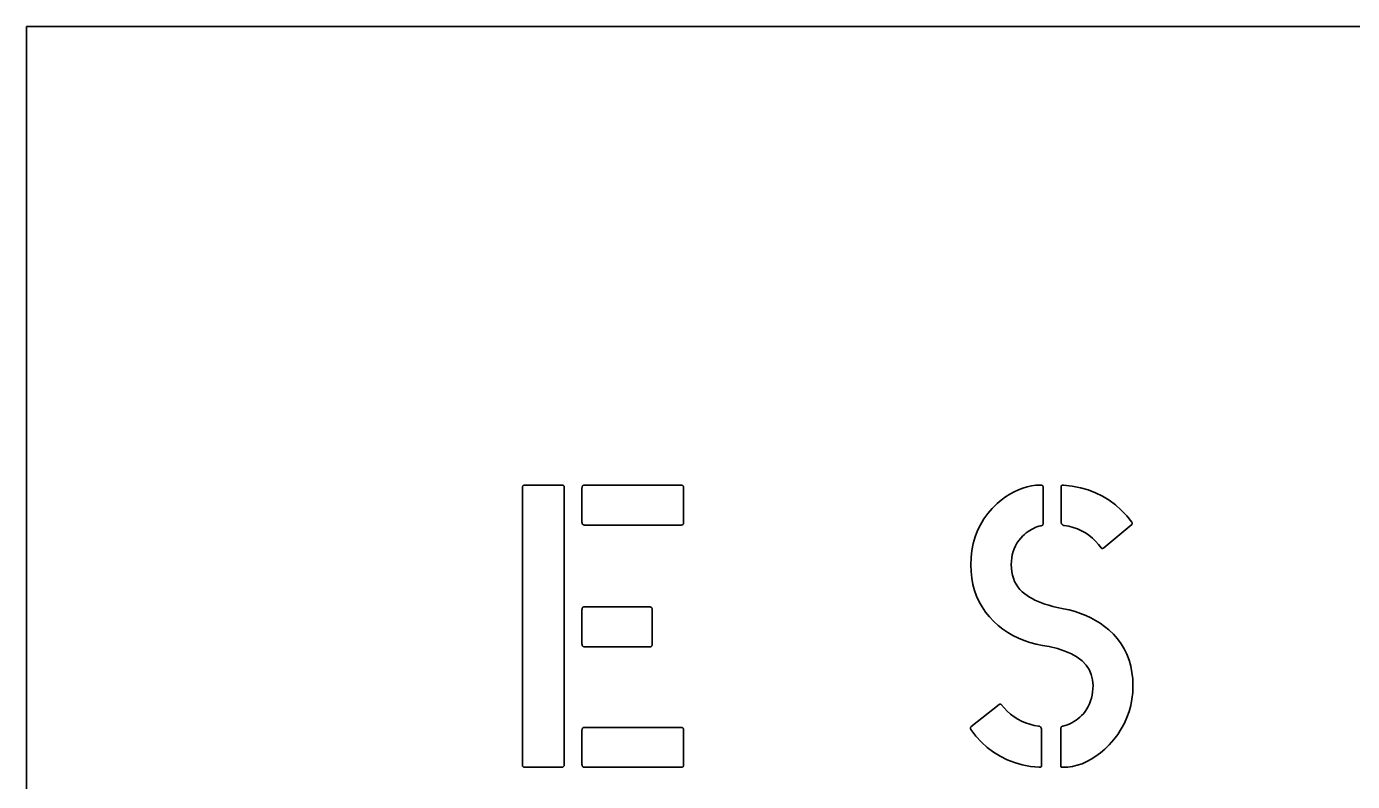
# Model space of a CAD drawing. Extents: x 10 to 410, y -69 to 348.
# Drawn here: x 10 to 104, y 295 to 348.5 of the extents above; entities that cross this region are included whole.
import ezdxf

# ---------------------------------------------------------------- set-up
doc = ezdxf.new("R2010")
doc.units = 0

msp = doc.modelspace()

# ---------------------------------------------------------------- linework, layer by layer
at = {"color": 7, "lineweight": 35}
for p, q in [((10, 348.5), (10, -51.5)), ((410, 348.5), (10, 348.5))]:
    msp.add_line(p, q, dxfattribs=at)
at = {"color": 7, "lineweight": 35, "ltscale": 0.00086}
for p, q in [((45.151718, 315.838013), (45.15686, 315.872009)), ((49.38028, 315.838013), (49.385422, 315.872009)), ((56.41658, 315.998291), (56.450577, 315.993164)), ((49.385422, 313.299438), (49.38028, 313.333435)), ((49.38028, 307.209412), (49.385422, 307.243408)), ((54.188004, 307.36972), (54.222, 307.364563)), ((49.385422, 304.670837), (49.38028, 304.704865)), ((49.38028, 298.666565), (49.385422, 298.700562)), ((56.41658, 298.826843), (56.450577, 298.821716)), ((49.385422, 296.127991), (49.38028, 296.161987)), ((45.311996, 296.001709), (45.278, 296.006836))]:
    msp.add_line(p, q, dxfattribs=at)
at = {"color": 7, "lineweight": 35, "ltscale": 0.000779}
for p, q in [((45.15686, 315.872009), (45.165436, 315.901978)), ((49.385422, 315.872009), (49.393997, 315.901978)), ((49.393997, 304.640869), (49.385422, 304.670837))]:
    msp.add_line(p, q, dxfattribs=at)
at = {"color": 7, "lineweight": 35, "ltscale": 0.000716}
for p, q in [((45.165436, 315.901978), (45.177429, 315.927979)), ((49.393997, 315.901978), (49.406006, 315.927979)), ((56.480576, 315.984558), (56.506577, 315.972565)), ((49.406006, 313.243408), (49.393997, 313.269409)), ((49.393997, 307.273438), (49.406006, 307.299438)), ((54.251999, 307.356018), (54.278, 307.343994)), ((49.406006, 304.614868), (49.393997, 304.640869)), ((49.393997, 298.730591), (49.406006, 298.756592)), ((56.480576, 298.813141), (56.506577, 298.801147)), ((45.248001, 296.015442), (45.222, 296.027435))]:
    msp.add_line(p, q, dxfattribs=at)
at = {"color": 7, "lineweight": 35, "ltscale": 0.000672}
for p, q in [((45.177429, 315.927979), (45.192856, 315.950012)), ((49.406006, 315.927979), (49.421432, 315.950012)), ((56.506577, 315.972565), (56.52858, 315.957153)), ((54.278, 307.343994), (54.300003, 307.328552)), ((49.421432, 304.592834), (49.406006, 304.614868)), ((56.506577, 298.801147), (56.52858, 298.785706)), ((45.222, 296.027435), (45.199997, 296.042847)), ((49.421432, 296.049988), (49.406006, 296.072021))]:
    msp.add_line(p, q, dxfattribs=at)
at = {"color": 7, "lineweight": 35, "ltscale": 0.000652}
for p, q in [((45.192856, 315.950012), (45.211716, 315.968018)), ((49.421432, 315.950012), (49.440292, 315.968018)), ((56.52858, 315.957153), (56.54657, 315.938293)), ((83.433998, 315.992279), (83.459709, 315.996582)), ((49.440292, 313.20343), (49.421432, 313.221436)), ((49.421432, 307.321411), (49.440292, 307.339417)), ((54.300003, 307.328552), (54.318008, 307.309692)), ((49.421432, 298.778564), (49.440292, 298.79657)), ((56.52858, 298.785706), (56.54657, 298.766846)), ((45.199997, 296.042847), (45.182007, 296.061707)), ((49.440292, 296.031982), (49.421432, 296.049988)), ((81.865997, 296.007721), (81.840286, 296.003418))]:
    msp.add_line(p, q, dxfattribs=at)
at = {"color": 7, "lineweight": 35, "ltscale": 0.000657}
for p, q in [((45.211716, 315.968018), (45.233994, 315.981995)), ((49.440292, 315.968018), (49.46257, 315.981995)), ((49.46257, 296.018005), (49.440292, 296.031982))]:
    msp.add_line(p, q, dxfattribs=at)
at = {"color": 7, "lineweight": 35, "ltscale": 0.00069}
for p, q in [((45.233994, 315.981995), (45.25972, 315.992004)), ((49.46257, 315.981995), (49.488281, 315.992004)), ((56.560577, 315.916016), (56.570572, 315.890289)), ((49.46257, 307.353424), (49.488281, 307.363434)), ((49.488281, 304.550842), (49.46257, 304.560852)), ((45.167999, 296.083984), (45.158005, 296.109711)), ((49.488281, 296.007996), (49.46257, 296.018005))]:
    msp.add_line(p, q, dxfattribs=at)
at = {"color": 7, "lineweight": 35, "ltscale": 0.000744}
for p, q in [((45.25972, 315.992004), (45.288864, 315.997986)), ((49.488281, 315.992004), (49.517426, 315.997986)), ((56.570572, 315.890289), (56.576569, 315.861145)), ((49.517426, 313.173431), (49.488281, 313.179443)), ((49.488281, 307.363434), (49.517426, 307.369446)), ((54.341995, 307.261719), (54.348007, 307.232574)), ((49.517426, 304.544861), (49.488281, 304.550842)), ((49.488281, 298.820557), (49.517426, 298.826569)), ((45.158005, 296.109711), (45.151993, 296.138855)), ((49.517426, 296.002014), (49.488281, 296.007996))]:
    msp.add_line(p, q, dxfattribs=at)
at = {"color": 7, "lineweight": 35, "ltscale": 0.000816}
for p, q in [((45.288864, 315.997986), (45.321426, 316)), ((49.517426, 315.997986), (49.550003, 316)), ((56.576569, 315.861145), (56.578568, 315.828552)), ((49.550003, 313.171448), (49.517426, 313.173431)), ((49.517426, 307.369446), (49.550003, 307.371429)), ((54.348007, 307.232574), (54.350006, 307.200012)), ((54.350006, 304.714294), (54.348572, 304.681702)), ((49.550003, 304.542847), (49.517426, 304.544861)), ((49.517426, 298.826569), (49.550003, 298.828552)), ((45.151993, 296.138855), (45.149994, 296.171448)), ((56.578568, 296.171448), (56.577148, 296.138855)), ((49.550003, 296), (49.517426, 296.002014))]:
    msp.add_line(p, q, dxfattribs=at)
at = {"color": 7, "lineweight": 35, "ltscale": 0.065714}
for p, q in [((45.321426, 316), (47.949997, 316)), ((82.064285, 315.885712), (82.064285, 313.257141))]:
    msp.add_line(p, q, dxfattribs=at)
at = {"color": 7, "lineweight": 35, "ltscale": 0.000815}
for p, q in [((47.949997, 316), (47.982574, 315.998566)), ((83.488853, 315.999146), (83.521423, 316)), ((81.92543, 313.115723), (81.892853, 313.114288)), ((56.576569, 298.689697), (56.578568, 298.657166)), ((81.811142, 296.000854), (81.778564, 296))]:
    msp.add_line(p, q, dxfattribs=at)
at = {"color": 7, "lineweight": 35, "ltscale": 0.000737}
for p, q in [((47.982574, 315.998566), (48.011719, 315.994263)), ((56.577148, 313.310303), (56.572861, 313.281128)), ((48.103424, 296.097992), (48.089432, 296.072021))]:
    msp.add_line(p, q, dxfattribs=at)
at = {"color": 7, "lineweight": 35, "ltscale": 0.000667}
for p, q in [((48.011719, 315.994263), (48.03743, 315.987122)), ((56.572861, 313.281128), (56.56572, 313.255432)), ((81.980286, 313.127136), (81.954575, 313.119995)), ((54.344284, 304.652588), (54.337143, 304.626862)), ((56.572861, 296.109711), (56.56572, 296.083984))]:
    msp.add_line(p, q, dxfattribs=at)
at = {"color": 7, "lineweight": 35, "ltscale": 0.00061}
msp.add_line((48.03743, 315.987122), (48.059708, 315.977142), dxfattribs=at)
at = {"color": 7, "lineweight": 35, "ltscale": 0.000571}
for p, q in [((48.059708, 315.977142), (48.078568, 315.964294)), ((56.55571, 313.233154), (56.542862, 313.214294)), ((86.300568, 311.51886), (86.277992, 311.515442)), ((54.327148, 304.604553), (54.314285, 304.585693)), ((56.55571, 296.061707), (56.542862, 296.042847))]:
    msp.add_line(p, q, dxfattribs=at)
at = {"color": 7, "lineweight": 35, "ltscale": 0.000551}
for p, q in [((48.078568, 315.964294), (48.093994, 315.948578)), ((56.542862, 313.214294), (56.527145, 313.198853)), ((82.036858, 313.16571), (82.021423, 313.149994))]:
    msp.add_line(p, q, dxfattribs=at)
at = {"color": 7, "lineweight": 35, "ltscale": 0.000553}
for p, q in [((48.093994, 315.948578), (48.106003, 315.929993)), ((56.527145, 313.198853), (56.508575, 313.186859)), ((54.298569, 304.570282), (54.279999, 304.558289)), ((56.527145, 296.027435), (56.508575, 296.015442))]:
    msp.add_line(p, q, dxfattribs=at)
at = {"color": 7, "lineweight": 35, "ltscale": 0.000577}
for p, q in [((48.106003, 315.929993), (48.114578, 315.908569)), ((83.411713, 315.986267), (83.433998, 315.992279)), ((56.508575, 313.186859), (56.487137, 313.178284)), ((88.349998, 313.371429), (88.365425, 313.354279)), ((88.365425, 313.217163), (88.349998, 313.200012)), ((54.279999, 304.558289), (54.258575, 304.549713)), ((81.88829, 296.013733), (81.865997, 296.007721))]:
    msp.add_line(p, q, dxfattribs=at)
at = {"color": 7, "lineweight": 35, "ltscale": 0.000621}
for p, q in [((48.114578, 315.908569), (48.11972, 315.884277)), ((54.258575, 304.549713), (54.234283, 304.544556))]:
    msp.add_line(p, q, dxfattribs=at)
at = {"color": 7, "lineweight": 35, "ltscale": 0.00068}
for p, q in [((48.11972, 315.884277), (48.121429, 315.857147)), ((81.966278, 315.989716), (81.992279, 315.98172)), ((56.46286, 313.173157), (56.435715, 313.171448)), ((82.064285, 313.257141), (82.062569, 313.22998)), ((86.350853, 311.532593), (86.324852, 311.524567)), ((54.234283, 304.544556), (54.207138, 304.542847)), ((56.46286, 296.001709), (56.435715, 296))]:
    msp.add_line(p, q, dxfattribs=at)
at = {"color": 7, "lineweight": 35, "ltscale": 0.491428}
msp.add_line((48.121429, 315.857147), (48.121429, 296.200012), dxfattribs=at)
at = {"color": 7, "lineweight": 35, "ltscale": 0.170714}
for p, q in [((49.550003, 316), (56.378571, 316)), ((49.550003, 298.828552), (56.378571, 298.828552))]:
    msp.add_line(p, q, dxfattribs=at)
at = {"color": 7, "lineweight": 35, "ltscale": 0.000951}
for p, q in [((56.378571, 316), (56.41658, 315.998291)), ((49.38028, 313.333435), (49.378571, 313.371429)), ((54.149994, 307.371429), (54.188004, 307.36972)), ((49.38028, 304.704865), (49.378571, 304.742859)), ((49.378571, 298.628571), (49.38028, 298.666565)), ((56.378571, 298.828552), (56.41658, 298.826843)), ((45.350006, 296), (45.311996, 296.001709)), ((47.959427, 296.002014), (47.921432, 296))]:
    msp.add_line(p, q, dxfattribs=at)
at = {"color": 7, "lineweight": 35, "ltscale": 0.00078}
for p, q in [((56.450577, 315.993164), (56.480576, 315.984558)), ((54.222, 307.364563), (54.251999, 307.356018)), ((56.450577, 298.821716), (56.480576, 298.813141)), ((49.393997, 296.097992), (49.385422, 296.127991)), ((45.278, 296.006836), (45.248001, 296.015442))]:
    msp.add_line(p, q, dxfattribs=at)
at = {"color": 7, "lineweight": 35, "ltscale": 0.000658}
for p, q in [((56.54657, 315.938293), (56.560577, 315.916016)), ((49.46257, 313.189423), (49.440292, 313.20343)), ((49.440292, 307.339417), (49.46257, 307.353424)), ((54.318008, 307.309692), (54.332001, 307.287415)), ((49.46257, 304.560852), (49.440292, 304.57486)), ((49.440292, 298.79657), (49.46257, 298.810577)), ((56.54657, 298.766846), (56.560577, 298.744568)), ((45.182007, 296.061707), (45.167999, 296.083984))]:
    msp.add_line(p, q, dxfattribs=at)
at = {"color": 7, "lineweight": 35, "ltscale": 0.008043}
msp.add_line((80.62085, 315.789734), (80.929138, 315.881714), dxfattribs=at)
at = {"color": 7, "lineweight": 35, "ltscale": 0.007922}
msp.add_line((80.929138, 315.881714), (81.239136, 315.947449), dxfattribs=at)
at = {"color": 7, "lineweight": 35, "ltscale": 0.007855}
msp.add_line((81.239136, 315.947449), (81.550858, 315.986877), dxfattribs=at)
at = {"color": 7, "lineweight": 35, "ltscale": 0.007843}
msp.add_line((81.550858, 315.986877), (81.864288, 316), dxfattribs=at)
at = {"color": 7, "lineweight": 35, "ltscale": 0.00095}
for p, q in [((81.864288, 316), (81.902283, 315.99884)), ((49.378571, 307.171448), (49.38028, 307.209412))]:
    msp.add_line(p, q, dxfattribs=at)
at = {"color": 7, "lineweight": 35, "ltscale": 0.000854}
msp.add_line((81.902283, 315.99884), (81.936279, 315.995422), dxfattribs=at)
at = {"color": 7, "lineweight": 35, "ltscale": 0.000763}
msp.add_line((81.936279, 315.995422), (81.966278, 315.989716), dxfattribs=at)
at = {"color": 7, "lineweight": 35, "ltscale": 0.000607}
for p, q in [((81.992279, 315.98172), (82.014282, 315.971436)), ((83.391426, 298.893738), (83.412857, 298.905151))]:
    msp.add_line(p, q, dxfattribs=at)
at = {"color": 7, "lineweight": 35, "ltscale": 0.000549}
msp.add_line((82.014282, 315.971436), (82.03228, 315.958862), dxfattribs=at)
at = {"color": 7, "lineweight": 35, "ltscale": 0.00051}
msp.add_line((82.03228, 315.958862), (82.04628, 315.944), dxfattribs=at)
at = {"color": 7, "lineweight": 35, "ltscale": 0.000496}
msp.add_line((82.04628, 315.944), (82.056282, 315.92688), dxfattribs=at)
at = {"color": 7, "lineweight": 35, "ltscale": 0.000509}
for p, q in [((82.056282, 315.92688), (82.062286, 315.90741)), ((83.392853, 315.978577), (83.411713, 315.986267)), ((81.907135, 296.021423), (81.88829, 296.013733))]:
    msp.add_line(p, q, dxfattribs=at)
at = {"color": 7, "lineweight": 35, "ltscale": 0.000545}
msp.add_line((82.062286, 315.90741), (82.064285, 315.885712), dxfattribs=at)
at = {"color": 7, "lineweight": 35, "ltscale": 0.000409}
for p, q in [((83.349998, 315.914307), (83.351715, 315.930573)), ((83.365425, 315.958008), (83.377426, 315.969147)), ((81.93457, 296.041992), (81.922577, 296.030853)), ((81.949997, 296.085693), (81.948288, 296.069427))]:
    msp.add_line(p, q, dxfattribs=at)
at = {"color": 7, "lineweight": 35, "ltscale": 0.063572}
msp.add_line((83.349998, 313.371429), (83.349998, 315.914307), dxfattribs=at)
at = {"color": 7, "lineweight": 35, "ltscale": 0.000386}
for p, q in [((83.351715, 315.930573), (83.356857, 315.945129)), ((81.948288, 296.069427), (81.943146, 296.054871))]:
    msp.add_line(p, q, dxfattribs=at)
at = {"color": 7, "lineweight": 35, "ltscale": 0.000387}
for p, q in [((83.356857, 315.945129), (83.365425, 315.958008)), ((81.943146, 296.054871), (81.93457, 296.041992))]:
    msp.add_line(p, q, dxfattribs=at)
at = {"color": 7, "lineweight": 35, "ltscale": 0.000452}
for p, q in [((83.377426, 315.969147), (83.392853, 315.978577)), ((81.922577, 296.030853), (81.907135, 296.021423))]:
    msp.add_line(p, q, dxfattribs=at)
at = {"color": 7, "lineweight": 35, "ltscale": 0.000731}
for p, q in [((83.459709, 315.996582), (83.488853, 315.999146)), ((81.840286, 296.003418), (81.811142, 296.000854))]:
    msp.add_line(p, q, dxfattribs=at)
at = {"color": 7, "lineweight": 35, "ltscale": 0.015329}
msp.add_line((83.521423, 316), (84.13028, 315.927429), dxfattribs=at)
at = {"color": 7, "lineweight": 35, "ltscale": 0.014803}
msp.add_line((84.13028, 315.927429), (84.711143, 315.812561), dxfattribs=at)
at = {"color": 7, "lineweight": 35, "ltscale": 0.000952}
for p, q in [((45.149994, 315.799988), (45.151718, 315.838013)), ((49.378571, 315.799988), (49.38028, 315.838013)), ((48.121429, 296.200012), (48.119431, 296.161987)), ((49.38028, 296.161987), (49.378571, 296.200012))]:
    msp.add_line(p, q, dxfattribs=at)
at = {"color": 7, "lineweight": 35, "ltscale": 0.490714}
msp.add_line((45.149994, 296.171448), (45.149994, 315.799988), dxfattribs=at)
at = {"color": 7, "lineweight": 35, "ltscale": 0.060714}
for p, q in [((49.378571, 313.371429), (49.378571, 315.799988)), ((49.378571, 296.200012), (49.378571, 298.628571))]:
    msp.add_line(p, q, dxfattribs=at)
at = {"color": 7, "lineweight": 35, "ltscale": 0.062143}
for p, q in [((56.578568, 315.828552), (56.578568, 313.342834)), ((54.350006, 307.200012), (54.350006, 304.714294)), ((56.578568, 298.657166), (56.578568, 296.171448))]:
    msp.add_line(p, q, dxfattribs=at)
at = {"color": 7, "lineweight": 35, "ltscale": 0.00972}
for p, q in [((78.807144, 314.68573), (79.105148, 314.935425)), ((85.450569, 306.597717), (85.792282, 306.412292))]:
    msp.add_line(p, q, dxfattribs=at)
at = {"color": 7, "lineweight": 35, "ltscale": 0.009346}
msp.add_line((79.105148, 314.935425), (79.404861, 315.158875), dxfattribs=at)
at = {"color": 7, "lineweight": 35, "ltscale": 0.009004}
msp.add_line((79.404861, 315.158875), (79.706284, 315.356018), dxfattribs=at)
at = {"color": 7, "lineweight": 35, "ltscale": 0.008699}
msp.add_line((79.706284, 315.356018), (80.00943, 315.526855), dxfattribs=at)
at = {"color": 7, "lineweight": 35, "ltscale": 0.008435}
msp.add_line((80.00943, 315.526855), (80.314285, 315.671448), dxfattribs=at)
at = {"color": 7, "lineweight": 35, "ltscale": 0.008215}
msp.add_line((80.314285, 315.671448), (80.62085, 315.789734), dxfattribs=at)
at = {"color": 7, "lineweight": 35, "ltscale": 0.014369}
for p, q in [((84.711143, 315.812561), (85.264, 315.655426)), ((80.588852, 296.180573), (80.035995, 296.337708))]:
    msp.add_line(p, q, dxfattribs=at)
at = {"color": 7, "lineweight": 35, "ltscale": 0.014037}
msp.add_line((85.264, 315.655426), (85.788857, 315.455994), dxfattribs=at)
at = {"color": 7, "lineweight": 35, "ltscale": 0.013813}
msp.add_line((85.788857, 315.455994), (86.285713, 315.214294), dxfattribs=at)
at = {"color": 7, "lineweight": 35, "ltscale": 0.013704}
msp.add_line((86.285713, 315.214294), (86.75457, 314.930298), dxfattribs=at)
at = {"color": 7, "lineweight": 35, "ltscale": 0.013712}
msp.add_line((86.75457, 314.930298), (87.195427, 314.604004), dxfattribs=at)
at = {"color": 7, "lineweight": 35, "ltscale": 0.011837}
msp.add_line((77.860001, 313.598877), (78.138565, 313.98172), dxfattribs=at)
at = {"color": 7, "lineweight": 35, "ltscale": 0.012014}
msp.add_line((78.138565, 313.98172), (78.454285, 314.343994), dxfattribs=at)
at = {"color": 7, "lineweight": 35, "ltscale": 0.01228}
msp.add_line((78.454285, 314.343994), (78.807144, 314.68573), dxfattribs=at)
at = {"color": 7, "lineweight": 35, "ltscale": 0.013836}
msp.add_line((87.195427, 314.604004), (87.608284, 314.235413), dxfattribs=at)
at = {"color": 7, "lineweight": 35, "ltscale": 0.014073}
msp.add_line((87.608284, 314.235413), (87.993141, 313.824585), dxfattribs=at)
at = {"color": 7, "lineweight": 35, "ltscale": 0.000781}
for p, q in [((49.393997, 313.269409), (49.385422, 313.299438)), ((49.385422, 307.243408), (49.393997, 307.273438)), ((49.385422, 298.700562), (49.393997, 298.730591))]:
    msp.add_line(p, q, dxfattribs=at)
at = {"color": 7, "lineweight": 35, "ltscale": 0.000671}
for p, q in [((49.421432, 313.221436), (49.406006, 313.243408)), ((49.406006, 307.299438), (49.421432, 307.321411)), ((49.406006, 298.756592), (49.421432, 298.778564))]:
    msp.add_line(p, q, dxfattribs=at)
at = {"color": 7, "lineweight": 35, "ltscale": 0.000689}
for p, q in [((49.488281, 313.179443), (49.46257, 313.189423)), ((54.332001, 307.287415), (54.341995, 307.261719)), ((49.46257, 298.810577), (49.488281, 298.820557)), ((56.560577, 298.744568), (56.570572, 298.718872))]:
    msp.add_line(p, q, dxfattribs=at)
at = {"color": 7, "lineweight": 35, "ltscale": 0.172143}
for p, q in [((56.435715, 313.171448), (49.550003, 313.171448)), ((56.435715, 296), (49.550003, 296))]:
    msp.add_line(p, q, dxfattribs=at)
at = {"color": 7, "lineweight": 35, "ltscale": 0.00062}
for p, q in [((56.487137, 313.178284), (56.46286, 313.173157)), ((82.062569, 313.22998), (82.057426, 313.205719)), ((56.487137, 296.006836), (56.46286, 296.001709))]:
    msp.add_line(p, q, dxfattribs=at)
at = {"color": 7, "lineweight": 35, "ltscale": 0.000611}
for p, q in [((56.56572, 313.255432), (56.55571, 313.233154)), ((82.002571, 313.137146), (81.980286, 313.127136)), ((54.337143, 304.626862), (54.327148, 304.604553)), ((56.56572, 296.083984), (56.55571, 296.061707)), ((83.437141, 296.000854), (83.412849, 296.003418))]:
    msp.add_line(p, q, dxfattribs=at)
at = {"color": 7, "lineweight": 35, "ltscale": 0.000814}
msp.add_line((56.578568, 313.342834), (56.577148, 313.310303), dxfattribs=at)
at = {"color": 7, "lineweight": 35, "ltscale": 0.011766}
msp.add_line((77.414291, 312.771423), (77.618576, 313.195435), dxfattribs=at)
at = {"color": 7, "lineweight": 35, "ltscale": 0.011754}
msp.add_line((77.618576, 313.195435), (77.860001, 313.598877), dxfattribs=at)
at = {"color": 7, "lineweight": 35, "ltscale": 0.003449}
msp.add_line((81.632278, 313.039978), (81.503708, 312.98999), dxfattribs=at)
at = {"color": 7, "lineweight": 35, "ltscale": 0.003404}
msp.add_line((81.761993, 313.081421), (81.632278, 313.039978), dxfattribs=at)
at = {"color": 7, "lineweight": 35, "ltscale": 0.003373}
msp.add_line((81.892853, 313.114288), (81.761993, 313.081421), dxfattribs=at)
at = {"color": 7, "lineweight": 35, "ltscale": 0.000736}
for p, q in [((81.954575, 313.119995), (81.92543, 313.115723)), ((83.487137, 313.151978), (83.459999, 313.163422)), ((54.348572, 304.681702), (54.344284, 304.652588)), ((81.812851, 298.905151), (81.839996, 298.893738)), ((56.577148, 296.138855), (56.572861, 296.109711))]:
    msp.add_line(p, q, dxfattribs=at)
at = {"color": 7, "lineweight": 35, "ltscale": 0.00057}
msp.add_line((82.021423, 313.149994), (82.002571, 313.137146), dxfattribs=at)
at = {"color": 7, "lineweight": 35, "ltscale": 0.000552}
msp.add_line((82.048859, 313.184265), (82.036858, 313.16571), dxfattribs=at)
at = {"color": 7, "lineweight": 35, "ltscale": 0.000578}
for p, q in [((82.057426, 313.205719), (82.048859, 313.184265)), ((56.508575, 296.015442), (56.487137, 296.006836))]:
    msp.add_line(p, q, dxfattribs=at)
at = {"color": 7, "lineweight": 35, "ltscale": 0.0011}
msp.add_line((83.35714, 313.328003), (83.349998, 313.371429), dxfattribs=at)
at = {"color": 7, "lineweight": 35, "ltscale": 0.001004}
for p, q in [((83.367142, 313.289124), (83.35714, 313.328003)), ((81.932861, 298.768005), (81.942856, 298.729126))]:
    msp.add_line(p, q, dxfattribs=at)
at = {"color": 7, "lineweight": 35, "ltscale": 0.000915}
msp.add_line((83.379997, 313.254852), (83.367142, 313.289124), dxfattribs=at)
at = {"color": 7, "lineweight": 35, "ltscale": 0.00084}
for p, q in [((83.395714, 313.225159), (83.379997, 313.254852)), ((81.904282, 298.832001), (81.919998, 298.802307))]:
    msp.add_line(p, q, dxfattribs=at)
at = {"color": 7, "lineweight": 35, "ltscale": 0.000782}
for p, q in [((83.414284, 313.200012), (83.395714, 313.225159)), ((81.885712, 298.857147), (81.904282, 298.832001))]:
    msp.add_line(p, q, dxfattribs=at)
at = {"color": 7, "lineweight": 35, "ltscale": 0.000743}
msp.add_line((83.435715, 313.179443), (83.414284, 313.200012), dxfattribs=at)
at = {"color": 7, "lineweight": 35, "ltscale": 0.000727}
for p, q in [((83.459999, 313.163422), (83.435715, 313.179443)), ((81.839996, 298.893738), (81.864288, 298.877716))]:
    msp.add_line(p, q, dxfattribs=at)
at = {"color": 7, "lineweight": 35, "ltscale": 0.000769}
for p, q in [((83.517143, 313.145142), (83.487137, 313.151978)), ((81.782852, 298.911987), (81.812851, 298.905151))]:
    msp.add_line(p, q, dxfattribs=at)
at = {"color": 7, "lineweight": 35, "ltscale": 0.000823}
for p, q in [((83.549995, 313.142853), (83.517143, 313.145142)), ((81.75, 298.914307), (81.782852, 298.911987))]:
    msp.add_line(p, q, dxfattribs=at)
at = {"color": 7, "lineweight": 35, "ltscale": 0.008515}
msp.add_line((83.884857, 313.080566), (83.549995, 313.142853), dxfattribs=at)
at = {"color": 7, "lineweight": 35, "ltscale": 0.008243}
msp.add_line((84.203712, 312.996582), (83.884857, 313.080566), dxfattribs=at)
at = {"color": 7, "lineweight": 35, "ltscale": 0.064385}
msp.add_line((88.349998, 313.200012), (86.378571, 311.542847), dxfattribs=at)
at = {"color": 7, "lineweight": 35, "ltscale": 0.01442}
msp.add_line((87.993141, 313.824585), (88.349998, 313.371429), dxfattribs=at)
at = {"color": 7, "lineweight": 35, "ltscale": 0.000523}
for p, q in [((88.365425, 313.354279), (88.377426, 313.337158)), ((88.377426, 313.234283), (88.365425, 313.217163))]:
    msp.add_line(p, q, dxfattribs=at)
at = {"color": 7, "lineweight": 35, "ltscale": 0.000479}
for p, q in [((88.377426, 313.337158), (88.385994, 313.320007)), ((88.385994, 313.251434), (88.377426, 313.234283)), ((86.257141, 311.514282), (86.237999, 311.515442))]:
    msp.add_line(p, q, dxfattribs=at)
at = {"color": 7, "lineweight": 35, "ltscale": 0.000448}
msp.add_line((88.385994, 313.320007), (88.391144, 313.302856), dxfattribs=at)
at = {"color": 7, "lineweight": 35, "ltscale": 0.000447}
msp.add_line((88.391136, 313.268555), (88.385994, 313.251434), dxfattribs=at)
at = {"color": 7, "lineweight": 35, "ltscale": 0.000431}
for p, q in [((88.392853, 313.285706), (88.391136, 313.268555)), ((88.391144, 313.302856), (88.392853, 313.285706))]:
    msp.add_line(p, q, dxfattribs=at)
at = {"color": 7, "lineweight": 35, "ltscale": 0.012074}
msp.add_line((77.117142, 311.861694), (77.247147, 312.326843), dxfattribs=at)
at = {"color": 7, "lineweight": 35, "ltscale": 0.011874}
msp.add_line((77.247147, 312.326843), (77.414291, 312.771423), dxfattribs=at)
at = {"color": 7, "lineweight": 35, "ltscale": 0.005574}
msp.add_line((80.478287, 312.235718), (80.337433, 312.062866), dxfattribs=at)
at = {"color": 7, "lineweight": 35, "ltscale": 0.005688}
msp.add_line((80.635712, 312.399994), (80.478287, 312.235718), dxfattribs=at)
at = {"color": 7, "lineweight": 35, "ltscale": 0.004081}
msp.add_line((80.756287, 312.51001), (80.635712, 312.399994), dxfattribs=at)
at = {"color": 7, "lineweight": 35, "ltscale": 0.003961}
msp.add_line((80.878006, 312.61145), (80.756287, 312.51001), dxfattribs=at)
at = {"color": 7, "lineweight": 35, "ltscale": 0.00385}
msp.add_line((81.000854, 312.704285), (80.878006, 312.61145), dxfattribs=at)
at = {"color": 7, "lineweight": 35, "ltscale": 0.003749}
msp.add_line((81.124863, 312.788574), (81.000854, 312.704285), dxfattribs=at)
at = {"color": 7, "lineweight": 35, "ltscale": 0.003656}
msp.add_line((81.25, 312.864288), (81.124863, 312.788574), dxfattribs=at)
at = {"color": 7, "lineweight": 35, "ltscale": 0.003575}
msp.add_line((81.376282, 312.931427), (81.25, 312.864288), dxfattribs=at)
at = {"color": 7, "lineweight": 35, "ltscale": 0.003506}
msp.add_line((81.503708, 312.98999), (81.376282, 312.931427), dxfattribs=at)
at = {"color": 7, "lineweight": 35, "ltscale": 0.008019}
msp.add_line((84.506569, 312.890869), (84.203712, 312.996582), dxfattribs=at)
at = {"color": 7, "lineweight": 35, "ltscale": 0.007847}
msp.add_line((84.793427, 312.763428), (84.506569, 312.890869), dxfattribs=at)
at = {"color": 7, "lineweight": 35, "ltscale": 0.00773}
msp.add_line((85.064278, 312.614288), (84.793427, 312.763428), dxfattribs=at)
at = {"color": 7, "lineweight": 35, "ltscale": 0.007671}
msp.add_line((85.319145, 312.44342), (85.064278, 312.614288), dxfattribs=at)
at = {"color": 7, "lineweight": 35, "ltscale": 0.00767}
msp.add_line((85.557999, 312.250854), (85.319145, 312.44342), dxfattribs=at)
at = {"color": 7, "lineweight": 35, "ltscale": 0.007729}
msp.add_line((85.780853, 312.03656), (85.557999, 312.250854), dxfattribs=at)
at = {"color": 7, "lineweight": 35, "ltscale": 0.012733}
msp.add_line((76.968567, 310.86972), (77.024277, 311.375977), dxfattribs=at)
at = {"color": 7, "lineweight": 35, "ltscale": 0.012363}
msp.add_line((77.024277, 311.375977), (77.117142, 311.861694), dxfattribs=at)
at = {"color": 7, "lineweight": 35, "ltscale": 0.005584}
msp.add_line((79.939713, 311.285706), (79.881714, 311.070007), dxfattribs=at)
at = {"color": 7, "lineweight": 35, "ltscale": 0.005504}
msp.add_line((80.014282, 311.492859), (79.939713, 311.285706), dxfattribs=at)
at = {"color": 7, "lineweight": 35, "ltscale": 0.005462}
msp.add_line((80.105423, 311.691406), (80.014282, 311.492859), dxfattribs=at)
at = {"color": 7, "lineweight": 35, "ltscale": 0.00546}
msp.add_line((80.21315, 311.881409), (80.105423, 311.691406), dxfattribs=at)
at = {"color": 7, "lineweight": 35, "ltscale": 0.005498}
msp.add_line((80.337433, 312.062866), (80.21315, 311.881409), dxfattribs=at)
at = {"color": 7, "lineweight": 35, "ltscale": 0.007845}
msp.add_line((85.987709, 311.800568), (85.780853, 312.03656), dxfattribs=at)
at = {"color": 7, "lineweight": 35, "ltscale": 0.008017}
msp.add_line((86.178566, 311.542847), (85.987709, 311.800568), dxfattribs=at)
at = {"color": 7, "lineweight": 35, "ltscale": 0.0004}
msp.add_line((86.190849, 311.532593), (86.178566, 311.542847), dxfattribs=at)
at = {"color": 7, "lineweight": 35, "ltscale": 0.000404}
msp.add_line((86.204857, 311.524567), (86.190849, 311.532593), dxfattribs=at)
at = {"color": 7, "lineweight": 35, "ltscale": 0.000418}
for p, q in [((86.220566, 311.51886), (86.204857, 311.524567)), ((78.983139, 300.475433), (78.998856, 300.48114))]:
    msp.add_line(p, q, dxfattribs=at)
at = {"color": 7, "lineweight": 35, "ltscale": 0.000444}
msp.add_line((86.237999, 311.515442), (86.220566, 311.51886), dxfattribs=at)
at = {"color": 7, "lineweight": 35, "ltscale": 0.000522}
msp.add_line((86.277992, 311.515442), (86.257141, 311.514282), dxfattribs=at)
at = {"color": 7, "lineweight": 35, "ltscale": 0.000624}
msp.add_line((86.324852, 311.524567), (86.300568, 311.51886), dxfattribs=at)
at = {"color": 7, "lineweight": 35, "ltscale": 0.000739}
msp.add_line((86.378571, 311.542847), (86.350853, 311.532593), dxfattribs=at)
at = {"color": 7, "lineweight": 35, "ltscale": 0.01318}
msp.add_line((76.949997, 310.342834), (76.968567, 310.86972), dxfattribs=at)
at = {"color": 7, "lineweight": 35, "ltscale": 0.011935}
msp.add_line((76.966278, 309.865723), (76.949997, 310.342834), dxfattribs=at)
at = {"color": 7, "lineweight": 35, "ltscale": 0.006039}
msp.add_line((79.81543, 310.612854), (79.807144, 310.371429), dxfattribs=at)
at = {"color": 7, "lineweight": 35, "ltscale": 0.006569}
msp.add_line((79.807144, 310.371429), (79.816849, 310.108856), dxfattribs=at)
at = {"color": 7, "lineweight": 35, "ltscale": 0.005854}
msp.add_line((79.840286, 310.845703), (79.81543, 310.612854), dxfattribs=at)
at = {"color": 7, "lineweight": 35, "ltscale": 0.005702}
msp.add_line((79.881714, 311.070007), (79.840286, 310.845703), dxfattribs=at)
at = {"color": 7, "lineweight": 35, "ltscale": 0.011565}
msp.add_line((77.015137, 309.405701), (76.966278, 309.865723), dxfattribs=at)
at = {"color": 7, "lineweight": 35, "ltscale": 0.011257}
msp.add_line((77.096573, 308.96286), (77.015137, 309.405701), dxfattribs=at)
at = {"color": 7, "lineweight": 35, "ltscale": 0.006307}
msp.add_line((79.816849, 310.108856), (79.845993, 309.858276), dxfattribs=at)
at = {"color": 7, "lineweight": 35, "ltscale": 0.006086}
msp.add_line((79.845993, 309.858276), (79.894577, 309.61972), dxfattribs=at)
at = {"color": 7, "lineweight": 35, "ltscale": 0.005914}
msp.add_line((79.894577, 309.61972), (79.96257, 309.393127), dxfattribs=at)
at = {"color": 7, "lineweight": 35, "ltscale": 0.005792}
msp.add_line((79.96257, 309.393127), (80.050003, 309.178589), dxfattribs=at)
at = {"color": 7, "lineweight": 35, "ltscale": 0.011018}
msp.add_line((77.210571, 308.53714), (77.096573, 308.96286), dxfattribs=at)
at = {"color": 7, "lineweight": 35, "ltscale": 0.010852}
msp.add_line((77.357147, 308.128571), (77.210571, 308.53714), dxfattribs=at)
at = {"color": 7, "lineweight": 35, "ltscale": 0.005726}
msp.add_line((80.050003, 309.178589), (80.15686, 308.976013), dxfattribs=at)
at = {"color": 7, "lineweight": 35, "ltscale": 0.005716}
msp.add_line((80.15686, 308.976013), (80.283142, 308.785431), dxfattribs=at)
at = {"color": 7, "lineweight": 35, "ltscale": 0.005762}
msp.add_line((80.283142, 308.785431), (80.428864, 308.606873), dxfattribs=at)
at = {"color": 7, "lineweight": 35, "ltscale": 0.005864}
msp.add_line((80.428864, 308.606873), (80.593994, 308.440308), dxfattribs=at)
at = {"color": 7, "lineweight": 35, "ltscale": 0.006019}
msp.add_line((80.593994, 308.440308), (80.778564, 308.285706), dxfattribs=at)
at = {"color": 7, "lineweight": 35, "ltscale": 0.010762}
msp.add_line((77.536285, 307.737122), (77.357147, 308.128571), dxfattribs=at)
at = {"color": 7, "lineweight": 35, "ltscale": 0.01075}
msp.add_line((77.748001, 307.362854), (77.536285, 307.737122), dxfattribs=at)
at = {"color": 7, "lineweight": 35, "ltscale": 0.004717}
msp.add_line((80.778564, 308.285706), (80.929993, 308.173157), dxfattribs=at)
at = {"color": 7, "lineweight": 35, "ltscale": 0.005021}
msp.add_line((80.929993, 308.173157), (81.098572, 308.063995), dxfattribs=at)
at = {"color": 7, "lineweight": 35, "ltscale": 0.005342}
msp.add_line((81.098572, 308.063995), (81.284286, 307.958282), dxfattribs=at)
at = {"color": 7, "lineweight": 35, "ltscale": 0.005679}
msp.add_line((81.284286, 307.958282), (81.487137, 307.856018), dxfattribs=at)
at = {"color": 7, "lineweight": 35, "ltscale": 0.00603}
msp.add_line((81.487137, 307.856018), (81.707138, 307.757141), dxfattribs=at)
at = {"color": 7, "lineweight": 35, "ltscale": 0.006391}
msp.add_line((81.707138, 307.757141), (81.94429, 307.661713), dxfattribs=at)
at = {"color": 7, "lineweight": 35, "ltscale": 0.00676}
msp.add_line((81.94429, 307.661713), (82.19857, 307.569702), dxfattribs=at)
at = {"color": 7, "lineweight": 35, "ltscale": 0.007138}
msp.add_line((82.19857, 307.569702), (82.470001, 307.48114), dxfattribs=at)
at = {"color": 7, "lineweight": 35, "ltscale": 0.007522}
msp.add_line((82.470001, 307.48114), (82.758568, 307.395996), dxfattribs=at)
at = {"color": 7, "lineweight": 35, "ltscale": 0.007911}
msp.add_line((82.758568, 307.395996), (83.064285, 307.31427), dxfattribs=at)
at = {"color": 7, "lineweight": 35, "ltscale": 0.060715}
msp.add_line((49.378571, 304.742859), (49.378571, 307.171448), dxfattribs=at)
at = {"color": 7, "lineweight": 35, "ltscale": 0.115}
msp.add_line((49.550003, 307.371429), (54.149994, 307.371429), dxfattribs=at)
at = {"color": 7, "lineweight": 35, "ltscale": 0.010817}
msp.add_line((77.992279, 307.005707), (77.748001, 307.362854), dxfattribs=at)
at = {"color": 7, "lineweight": 35, "ltscale": 0.010961}
msp.add_line((78.269135, 306.66571), (77.992279, 307.005707), dxfattribs=at)
at = {"color": 7, "lineweight": 35, "ltscale": 0.01118}
msp.add_line((78.578568, 306.342834), (78.269135, 306.66571), dxfattribs=at)
at = {"color": 7, "lineweight": 35, "ltscale": 0.011091}
msp.add_line((83.064285, 307.31427), (83.501999, 307.242004), dxfattribs=at)
at = {"color": 7, "lineweight": 35, "ltscale": 0.010786}
msp.add_line((83.501999, 307.242004), (83.923714, 307.150879), dxfattribs=at)
at = {"color": 7, "lineweight": 35, "ltscale": 0.010509}
for p, q in [((83.923714, 307.150879), (84.32943, 307.040863)), ((79.219711, 305.79657), (78.890289, 306.057709))]:
    msp.add_line(p, q, dxfattribs=at)
at = {"color": 7, "lineweight": 35, "ltscale": 0.010262}
msp.add_line((84.32943, 307.040863), (84.719139, 306.911987), dxfattribs=at)
at = {"color": 7, "lineweight": 35, "ltscale": 0.010046}
msp.add_line((84.719139, 306.911987), (85.092857, 306.764282), dxfattribs=at)
at = {"color": 7, "lineweight": 35, "ltscale": 0.009865}
msp.add_line((85.092857, 306.764282), (85.450569, 306.597717), dxfattribs=at)
at = {"color": 7, "lineweight": 35, "ltscale": 0.010561}
msp.add_line((78.890289, 306.057709), (78.578568, 306.342834), dxfattribs=at)
at = {"color": 7, "lineweight": 35, "ltscale": 0.01051}
msp.add_line((79.566849, 305.559448), (79.219711, 305.79657), dxfattribs=at)
at = {"color": 7, "lineweight": 35, "ltscale": 0.010564}
msp.add_line((79.931717, 305.346283), (79.566849, 305.559448), dxfattribs=at)
at = {"color": 7, "lineweight": 35, "ltscale": 0.009612}
msp.add_line((85.792282, 306.412292), (86.117996, 306.208008), dxfattribs=at)
at = {"color": 7, "lineweight": 35, "ltscale": 0.009543}
msp.add_line((86.117996, 306.208008), (86.427711, 305.984863), dxfattribs=at)
at = {"color": 7, "lineweight": 35, "ltscale": 0.009514}
msp.add_line((86.427711, 305.984863), (86.721428, 305.742859), dxfattribs=at)
at = {"color": 7, "lineweight": 35, "ltscale": 0.011192}
msp.add_line((86.721428, 305.742859), (87.047142, 305.43573), dxfattribs=at)
at = {"color": 7, "lineweight": 35, "ltscale": 0.000651}
msp.add_line((49.440292, 304.57486), (49.421432, 304.592834), dxfattribs=at)
at = {"color": 7, "lineweight": 35, "ltscale": 0.00055}
for p, q in [((54.314285, 304.585693), (54.298569, 304.570282)), ((56.542862, 296.042847), (56.527145, 296.027435))]:
    msp.add_line(p, q, dxfattribs=at)
at = {"color": 7, "lineweight": 35, "ltscale": 0.010669}
msp.add_line((80.314285, 305.157166), (79.931717, 305.346283), dxfattribs=at)
at = {"color": 7, "lineweight": 35, "ltscale": 0.010825}
msp.add_line((80.714569, 304.992004), (80.314285, 305.157166), dxfattribs=at)
at = {"color": 7, "lineweight": 35, "ltscale": 0.01103}
msp.add_line((81.132568, 304.850861), (80.714569, 304.992004), dxfattribs=at)
at = {"color": 7, "lineweight": 35, "ltscale": 0.01128}
msp.add_line((81.568283, 304.733704), (81.132568, 304.850861), dxfattribs=at)
at = {"color": 7, "lineweight": 35, "ltscale": 0.011572}
msp.add_line((82.021713, 304.640564), (81.568283, 304.733704), dxfattribs=at)
at = {"color": 7, "lineweight": 35, "ltscale": 0.011905}
msp.add_line((82.492851, 304.571411), (82.021713, 304.640564), dxfattribs=at)
at = {"color": 7, "lineweight": 35, "ltscale": 0.015268}
msp.add_line((83.084564, 304.420288), (82.492851, 304.571411), dxfattribs=at)
at = {"color": 7, "lineweight": 35, "ltscale": 0.010953}
msp.add_line((87.047142, 305.43573), (87.33857, 305.108582), dxfattribs=at)
at = {"color": 7, "lineweight": 35, "ltscale": 0.010801}
msp.add_line((87.33857, 305.108582), (87.595711, 304.761414), dxfattribs=at)
at = {"color": 7, "lineweight": 35, "ltscale": 0.010737}
msp.add_line((87.595711, 304.761414), (87.818565, 304.394287), dxfattribs=at)
at = {"color": 7, "lineweight": 35, "ltscale": 0.116428}
msp.add_line((54.207138, 304.542847), (49.550003, 304.542847), dxfattribs=at)
at = {"color": 7, "lineweight": 35, "ltscale": 0.013973}
msp.add_line((83.613998, 304.24115), (83.084564, 304.420288), dxfattribs=at)
at = {"color": 7, "lineweight": 35, "ltscale": 0.012775}
msp.add_line((84.081139, 304.033997), (83.613998, 304.24115), dxfattribs=at)
at = {"color": 7, "lineweight": 35, "ltscale": 0.011705}
msp.add_line((84.486, 303.798859), (84.081139, 304.033997), dxfattribs=at)
at = {"color": 7, "lineweight": 35, "ltscale": 0.010799}
msp.add_line((84.828568, 303.535706), (84.486, 303.798859), dxfattribs=at)
at = {"color": 7, "lineweight": 35, "ltscale": 0.010766}
msp.add_line((87.818565, 304.394287), (88.007141, 304.007141), dxfattribs=at)
at = {"color": 7, "lineweight": 35, "ltscale": 0.010885}
msp.add_line((88.007141, 304.007141), (88.16143, 303.600006), dxfattribs=at)
at = {"color": 7, "lineweight": 35, "ltscale": 0.010103}
msp.add_line((85.108856, 303.244568), (84.828568, 303.535706), dxfattribs=at)
at = {"color": 7, "lineweight": 35, "ltscale": 0.009662}
msp.add_line((85.326851, 302.925415), (85.108856, 303.244568), dxfattribs=at)
at = {"color": 7, "lineweight": 35, "ltscale": 0.009512}
msp.add_line((85.482567, 302.578278), (85.326851, 302.925415), dxfattribs=at)
at = {"color": 7, "lineweight": 35, "ltscale": 0.011092}
msp.add_line((88.16143, 303.600006), (88.281425, 303.172852), dxfattribs=at)
at = {"color": 7, "lineweight": 35, "ltscale": 0.011382}
msp.add_line((88.281425, 303.172852), (88.367134, 302.725708), dxfattribs=at)
at = {"color": 7, "lineweight": 35, "ltscale": 0.011749}
msp.add_line((88.367134, 302.725708), (88.418571, 302.258575), dxfattribs=at)
at = {"color": 7, "lineweight": 35, "ltscale": 0.009665}
msp.add_line((85.575996, 302.203125), (85.482567, 302.578278), dxfattribs=at)
at = {"color": 7, "lineweight": 35, "ltscale": 0.010108}
msp.add_line((85.60714, 301.799988), (85.575996, 302.203125), dxfattribs=at)
at = {"color": 7, "lineweight": 35, "ltscale": 0.005902}
msp.add_line((85.600281, 301.563995), (85.60714, 301.799988), dxfattribs=at)
at = {"color": 7, "lineweight": 35, "ltscale": 0.012186}
msp.add_line((88.418571, 302.258575), (88.435707, 301.771423), dxfattribs=at)
at = {"color": 7, "lineweight": 35, "ltscale": 0.01185}
msp.add_line((88.435707, 301.771423), (88.418854, 301.297729), dxfattribs=at)
at = {"color": 7, "lineweight": 35, "ltscale": 0.005328}
msp.add_line((85.435707, 300.700012), (85.497429, 300.903992), dxfattribs=at)
at = {"color": 7, "lineweight": 35, "ltscale": 0.005434}
msp.add_line((85.497429, 300.903992), (85.545425, 301.115997), dxfattribs=at)
at = {"color": 7, "lineweight": 35, "ltscale": 0.005566}
msp.add_line((85.545425, 301.115997), (85.579712, 301.335999), dxfattribs=at)
at = {"color": 7, "lineweight": 35, "ltscale": 0.005723}
msp.add_line((85.579712, 301.335999), (85.600281, 301.563995), dxfattribs=at)
at = {"color": 7, "lineweight": 35, "ltscale": 0.011411}
msp.add_line((88.368279, 300.836578), (88.283997, 300.388), dxfattribs=at)
at = {"color": 7, "lineweight": 35, "ltscale": 0.011598}
msp.add_line((88.418854, 301.297729), (88.368279, 300.836578), dxfattribs=at)
at = {"color": 7, "lineweight": 35, "ltscale": 0.064031}
msp.add_line((76.949997, 298.857147), (78.949997, 300.457153), dxfattribs=at)
at = {"color": 7, "lineweight": 35, "ltscale": 0.000493}
msp.add_line((78.949997, 300.457153), (78.966858, 300.467407), dxfattribs=at)
at = {"color": 7, "lineweight": 35, "ltscale": 0.000454}
msp.add_line((78.966858, 300.467407), (78.983139, 300.475433), dxfattribs=at)
at = {"color": 7, "lineweight": 35, "ltscale": 0.000388}
msp.add_line((78.998856, 300.48114), (79.013992, 300.484558), dxfattribs=at)
at = {"color": 7, "lineweight": 35, "ltscale": 0.000365}
msp.add_line((79.013992, 300.484558), (79.028564, 300.485718), dxfattribs=at)
at = {"color": 7, "lineweight": 35, "ltscale": 0.000351}
msp.add_line((79.028564, 300.485718), (79.042572, 300.484558), dxfattribs=at)
at = {"color": 7, "lineweight": 35, "ltscale": 0.000346}
msp.add_line((79.042572, 300.484558), (79.056, 300.48114), dxfattribs=at)
at = {"color": 7, "lineweight": 35, "ltscale": 0.000352}
msp.add_line((79.056, 300.48114), (79.068863, 300.475433), dxfattribs=at)
at = {"color": 7, "lineweight": 35, "ltscale": 0.000367}
msp.add_line((79.068863, 300.475433), (79.081146, 300.467407), dxfattribs=at)
at = {"color": 7, "lineweight": 35, "ltscale": 0.000389}
msp.add_line((79.081146, 300.467407), (79.09285, 300.457153), dxfattribs=at)
at = {"color": 7, "lineweight": 35, "ltscale": 0.008229}
msp.add_line((79.09285, 300.457153), (79.304565, 300.205139), dxfattribs=at)
at = {"color": 7, "lineweight": 35, "ltscale": 0.008027}
msp.add_line((79.304565, 300.205139), (79.52829, 299.974854), dxfattribs=at)
at = {"color": 7, "lineweight": 35, "ltscale": 0.007868}
msp.add_line((79.52829, 299.974854), (79.763992, 299.766296), dxfattribs=at)
at = {"color": 7, "lineweight": 35, "ltscale": 0.005236}
msp.add_line((84.921425, 299.799988), (85.051712, 299.963989), dxfattribs=at)
at = {"color": 7, "lineweight": 35, "ltscale": 0.005194}
msp.add_line((85.051712, 299.963989), (85.168282, 300.135986), dxfattribs=at)
at = {"color": 7, "lineweight": 35, "ltscale": 0.005183}
msp.add_line((85.168282, 300.135986), (85.271141, 300.315979), dxfattribs=at)
at = {"color": 7, "lineweight": 35, "ltscale": 0.005202}
msp.add_line((85.271141, 300.315979), (85.360283, 300.503998), dxfattribs=at)
at = {"color": 7, "lineweight": 35, "ltscale": 0.005251}
msp.add_line((85.360283, 300.503998), (85.435707, 300.700012), dxfattribs=at)
at = {"color": 7, "lineweight": 35, "ltscale": 0.011245}
msp.add_line((88.166, 299.951996), (88.014282, 299.528564), dxfattribs=at)
at = {"color": 7, "lineweight": 35, "ltscale": 0.011292}
msp.add_line((88.283997, 300.388), (88.166, 299.951996), dxfattribs=at)
at = {"color": 7, "lineweight": 35, "ltscale": 0.007758}
msp.add_line((79.763992, 299.766296), (80.011719, 299.579407), dxfattribs=at)
at = {"color": 7, "lineweight": 35, "ltscale": 0.007694}
msp.add_line((80.011719, 299.579407), (80.271423, 299.414307), dxfattribs=at)
at = {"color": 7, "lineweight": 35, "ltscale": 0.007681}
msp.add_line((80.271423, 299.414307), (80.543137, 299.270874), dxfattribs=at)
at = {"color": 7, "lineweight": 35, "ltscale": 0.007718}
msp.add_line((80.543137, 299.270874), (80.826859, 299.149139), dxfattribs=at)
at = {"color": 7, "lineweight": 35, "ltscale": 0.007804}
msp.add_line((80.826859, 299.149139), (81.122574, 299.049133), dxfattribs=at)
at = {"color": 7, "lineweight": 35, "ltscale": 0.007938}
msp.add_line((81.122574, 299.049133), (81.430283, 298.970856), dxfattribs=at)
at = {"color": 7, "lineweight": 35, "ltscale": 0.008117}
msp.add_line((81.430283, 298.970856), (81.75, 298.914307), dxfattribs=at)
at = {"color": 7, "lineweight": 35, "ltscale": 0.004368}
msp.add_line((83.464287, 298.914307), (83.633141, 298.959137), dxfattribs=at)
at = {"color": 7, "lineweight": 35, "ltscale": 0.004314}
msp.add_line((83.633141, 298.959137), (83.796852, 299.013733), dxfattribs=at)
at = {"color": 7, "lineweight": 35, "ltscale": 0.004277}
msp.add_line((83.796852, 299.013733), (83.955421, 299.078003), dxfattribs=at)
at = {"color": 7, "lineweight": 35, "ltscale": 0.004258}
msp.add_line((83.955421, 299.078003), (84.108856, 299.151978), dxfattribs=at)
at = {"color": 7, "lineweight": 35, "ltscale": 0.004257}
msp.add_line((84.108856, 299.151978), (84.257141, 299.235718), dxfattribs=at)
at = {"color": 7, "lineweight": 35, "ltscale": 0.004274}
msp.add_line((84.257141, 299.235718), (84.400284, 299.329163), dxfattribs=at)
at = {"color": 7, "lineweight": 35, "ltscale": 0.004307}
msp.add_line((84.400284, 299.329163), (84.538277, 299.432281), dxfattribs=at)
at = {"color": 7, "lineweight": 35, "ltscale": 0.004358}
msp.add_line((84.538277, 299.432281), (84.671135, 299.545135), dxfattribs=at)
at = {"color": 7, "lineweight": 35, "ltscale": 0.004426}
msp.add_line((84.671135, 299.545135), (84.798851, 299.667725), dxfattribs=at)
at = {"color": 7, "lineweight": 35, "ltscale": 0.004508}
msp.add_line((84.798851, 299.667725), (84.921425, 299.799988), dxfattribs=at)
at = {"color": 7, "lineweight": 35, "ltscale": 0.011365}
msp.add_line((87.82885, 299.117737), (87.609711, 298.719421), dxfattribs=at)
at = {"color": 7, "lineweight": 35, "ltscale": 0.011268}
msp.add_line((88.014282, 299.528564), (87.82885, 299.117737), dxfattribs=at)
at = {"color": 7, "lineweight": 35, "ltscale": 0.000745}
msp.add_line((56.570572, 298.718872), (56.576569, 298.689697), dxfattribs=at)
at = {"color": 7, "lineweight": 35, "ltscale": 0.000279}
for p, q in [((76.921432, 298.771423), (76.921707, 298.782593)), ((76.921707, 298.760284), (76.921432, 298.771423))]:
    msp.add_line(p, q, dxfattribs=at)
at = {"color": 7, "lineweight": 35, "ltscale": 0.000265}
msp.add_line((76.921707, 298.782593), (76.922577, 298.793152), dxfattribs=at)
at = {"color": 7, "lineweight": 35, "ltscale": 0.000266}
msp.add_line((76.922577, 298.749695), (76.921707, 298.760284), dxfattribs=at)
at = {"color": 7, "lineweight": 35, "ltscale": 0.000253}
msp.add_line((76.922577, 298.793152), (76.923996, 298.803162), dxfattribs=at)
at = {"color": 7, "lineweight": 35, "ltscale": 0.000252}
msp.add_line((76.923996, 298.739716), (76.922577, 298.749695), dxfattribs=at)
at = {"color": 7, "lineweight": 35, "ltscale": 0.00024}
msp.add_line((76.923996, 298.803162), (76.925995, 298.812561), dxfattribs=at)
at = {"color": 7, "lineweight": 35, "ltscale": 0.000241}
msp.add_line((76.925995, 298.730286), (76.923996, 298.739716), dxfattribs=at)
at = {"color": 7, "lineweight": 35, "ltscale": 0.00023}
for p, q in [((76.925995, 298.812561), (76.928574, 298.821411)), ((76.928574, 298.721436), (76.925995, 298.730286))]:
    msp.add_line(p, q, dxfattribs=at)
at = {"color": 7, "lineweight": 35, "ltscale": 0.000222}
for p, q in [((76.928574, 298.821411), (76.931717, 298.829712)), ((76.931717, 298.713135), (76.928574, 298.721436))]:
    msp.add_line(p, q, dxfattribs=at)
at = {"color": 7, "lineweight": 35, "ltscale": 0.000214}
msp.add_line((76.931717, 298.829712), (76.935425, 298.837433), dxfattribs=at)
at = {"color": 7, "lineweight": 35, "ltscale": 0.000213}
msp.add_line((76.935425, 298.705444), (76.931717, 298.713135), dxfattribs=at)
at = {"color": 7, "lineweight": 35, "ltscale": 0.000208}
for p, q in [((76.935425, 298.837433), (76.939713, 298.844574)), ((76.939713, 298.698303), (76.935425, 298.705444))]:
    msp.add_line(p, q, dxfattribs=at)
at = {"color": 7, "lineweight": 35, "ltscale": 0.000204}
msp.add_line((76.939713, 298.844574), (76.944565, 298.851135), dxfattribs=at)
at = {"color": 7, "lineweight": 35, "ltscale": 0.000205}
msp.add_line((76.944565, 298.691711), (76.939713, 298.698303), dxfattribs=at)
at = {"color": 7, "lineweight": 35, "ltscale": 0.000203}
msp.add_line((76.944565, 298.851135), (76.949997, 298.857147), dxfattribs=at)
at = {"color": 7, "lineweight": 35, "ltscale": 0.000202}
msp.add_line((76.949997, 298.68573), (76.944565, 298.691711), dxfattribs=at)
at = {"color": 7, "lineweight": 35, "ltscale": 0.014737}
msp.add_line((77.306854, 298.216553), (76.949997, 298.68573), dxfattribs=at)
at = {"color": 7, "lineweight": 35, "ltscale": 0.014326}
msp.add_line((77.691711, 297.791992), (77.306854, 298.216553), dxfattribs=at)
at = {"color": 7, "lineweight": 35, "ltscale": 0.000742}
msp.add_line((81.864288, 298.877716), (81.885712, 298.857147), dxfattribs=at)
at = {"color": 7, "lineweight": 35, "ltscale": 0.000916}
msp.add_line((81.919998, 298.802307), (81.932861, 298.768005), dxfattribs=at)
at = {"color": 7, "lineweight": 35, "ltscale": 0.001099}
msp.add_line((81.942856, 298.729126), (81.949997, 298.68573), dxfattribs=at)
at = {"color": 7, "lineweight": 35, "ltscale": 0.065001}
for p, q in [((81.949997, 298.68573), (81.949997, 296.085693)), ((83.321426, 296.085693), (83.321426, 298.68573))]:
    msp.add_line(p, q, dxfattribs=at)
at = {"color": 7, "lineweight": 35, "ltscale": 0.001085}
msp.add_line((83.321426, 298.68573), (83.322853, 298.729126), dxfattribs=at)
at = {"color": 7, "lineweight": 35, "ltscale": 0.000978}
msp.add_line((83.322853, 298.729126), (83.327141, 298.768005), dxfattribs=at)
at = {"color": 7, "lineweight": 35, "ltscale": 0.000876}
msp.add_line((83.327141, 298.768005), (83.334282, 298.802307), dxfattribs=at)
at = {"color": 7, "lineweight": 35, "ltscale": 0.000783}
msp.add_line((83.334282, 298.802307), (83.344284, 298.832001), dxfattribs=at)
at = {"color": 7, "lineweight": 35, "ltscale": 0.000706}
msp.add_line((83.344284, 298.832001), (83.35714, 298.857147), dxfattribs=at)
at = {"color": 7, "lineweight": 35, "ltscale": 0.000647}
msp.add_line((83.35714, 298.857147), (83.372856, 298.877716), dxfattribs=at)
at = {"color": 7, "lineweight": 35, "ltscale": 0.000613}
msp.add_line((83.372856, 298.877716), (83.391426, 298.893738), dxfattribs=at)
at = {"color": 7, "lineweight": 35, "ltscale": 0.000631}
msp.add_line((83.412857, 298.905151), (83.437141, 298.911987), dxfattribs=at)
at = {"color": 7, "lineweight": 35, "ltscale": 0.000681}
msp.add_line((83.437141, 298.911987), (83.464287, 298.914307), dxfattribs=at)
at = {"color": 7, "lineweight": 35, "ltscale": 0.011762}
msp.add_line((87.35685, 298.33371), (87.070282, 297.960571), dxfattribs=at)
at = {"color": 7, "lineweight": 35, "ltscale": 0.01153}
msp.add_line((87.609711, 298.719421), (87.35685, 298.33371), dxfattribs=at)
at = {"color": 7, "lineweight": 35, "ltscale": 0.014028}
msp.add_line((78.104568, 297.411987), (77.691711, 297.791992), dxfattribs=at)
at = {"color": 7, "lineweight": 35, "ltscale": 0.013849}
msp.add_line((78.545425, 297.076569), (78.104568, 297.411987), dxfattribs=at)
at = {"color": 7, "lineweight": 35, "ltscale": 0.013794}
msp.add_line((79.014282, 296.785706), (78.545425, 297.076569), dxfattribs=at)
at = {"color": 7, "lineweight": 35, "ltscale": 0.010397}
msp.add_line((86.439423, 297.296021), (86.124855, 297.023987), dxfattribs=at)
at = {"color": 7, "lineweight": 35, "ltscale": 0.010865}
msp.add_line((86.749992, 297.600006), (86.439423, 297.296021), dxfattribs=at)
at = {"color": 7, "lineweight": 35, "ltscale": 0.012057}
msp.add_line((87.070282, 297.960571), (86.749992, 297.600006), dxfattribs=at)
at = {"color": 7, "lineweight": 35, "ltscale": 0.000791}
for p, q in [((48.113434, 296.127991), (48.103424, 296.097992)), ((48.023422, 296.018005), (47.993423, 296.007996))]:
    msp.add_line(p, q, dxfattribs=at)
at = {"color": 7, "lineweight": 35, "ltscale": 0.000863}
for p, q in [((48.119431, 296.161987), (48.113434, 296.127991)), ((47.993423, 296.007996), (47.959427, 296.002014))]:
    msp.add_line(p, q, dxfattribs=at)
at = {"color": 7, "lineweight": 35, "ltscale": 0.013864}
msp.add_line((79.511139, 296.539429), (79.014282, 296.785706), dxfattribs=at)
at = {"color": 7, "lineweight": 35, "ltscale": 0.014057}
msp.add_line((80.035995, 296.337708), (79.511139, 296.539429), dxfattribs=at)
at = {"color": 7, "lineweight": 35, "ltscale": 0.014792}
msp.add_line((81.169708, 296.067993), (80.588852, 296.180573), dxfattribs=at)
at = {"color": 7, "lineweight": 35, "ltscale": 0.008697}
msp.add_line((84.491997, 296.143982), (84.153427, 296.063995), dxfattribs=at)
at = {"color": 7, "lineweight": 35, "ltscale": 0.008821}
msp.add_line((84.826569, 296.255981), (84.491997, 296.143982), dxfattribs=at)
at = {"color": 7, "lineweight": 35, "ltscale": 0.009015}
msp.add_line((85.157143, 296.399994), (84.826569, 296.255981), dxfattribs=at)
at = {"color": 7, "lineweight": 35, "ltscale": 0.009274}
msp.add_line((85.483711, 296.575989), (85.157143, 296.399994), dxfattribs=at)
at = {"color": 7, "lineweight": 35, "ltscale": 0.009596}
msp.add_line((85.806282, 296.783997), (85.483711, 296.575989), dxfattribs=at)
at = {"color": 7, "lineweight": 35, "ltscale": 0.009971}
msp.add_line((86.124855, 297.023987), (85.806282, 296.783997), dxfattribs=at)
at = {"color": 7, "lineweight": 35, "ltscale": 0.064286}
msp.add_line((47.921432, 296), (45.350006, 296), dxfattribs=at)
at = {"color": 7, "lineweight": 35, "ltscale": 0.000738}
msp.add_line((48.049423, 296.031982), (48.023422, 296.018005), dxfattribs=at)
at = {"color": 7, "lineweight": 35, "ltscale": 0.000711}
for p, q in [((48.071426, 296.049988), (48.049423, 296.031982)), ((48.089432, 296.072021), (48.071426, 296.049988))]:
    msp.add_line(p, q, dxfattribs=at)
at = {"color": 7, "lineweight": 35, "ltscale": 0.000715}
msp.add_line((49.406006, 296.072021), (49.393997, 296.097992), dxfattribs=at)
at = {"color": 7, "lineweight": 35, "ltscale": 0.015316}
msp.add_line((81.778564, 296), (81.169708, 296.067993), dxfattribs=at)
at = {"color": 7, "lineweight": 35, "ltscale": 0.000408}
msp.add_line((83.322853, 296.069427), (83.321426, 296.085693), dxfattribs=at)
at = {"color": 7, "lineweight": 35, "ltscale": 0.000379}
msp.add_line((83.327141, 296.054871), (83.322853, 296.069427), dxfattribs=at)
at = {"color": 7, "lineweight": 35, "ltscale": 0.000368}
msp.add_line((83.334282, 296.041992), (83.327141, 296.054871), dxfattribs=at)
at = {"color": 7, "lineweight": 35, "ltscale": 0.000374}
msp.add_line((83.344284, 296.030853), (83.334282, 296.041992), dxfattribs=at)
at = {"color": 7, "lineweight": 35, "ltscale": 0.000399}
msp.add_line((83.35714, 296.021423), (83.344284, 296.030853), dxfattribs=at)
at = {"color": 7, "lineweight": 35, "ltscale": 0.000437}
msp.add_line((83.372856, 296.013733), (83.35714, 296.021423), dxfattribs=at)
at = {"color": 7, "lineweight": 35, "ltscale": 0.000488}
msp.add_line((83.391426, 296.007721), (83.372856, 296.013733), dxfattribs=at)
at = {"color": 7, "lineweight": 35, "ltscale": 0.000546}
msp.add_line((83.412849, 296.003418), (83.391426, 296.007721), dxfattribs=at)
at = {"color": 7, "lineweight": 35, "ltscale": 0.000679}
msp.add_line((83.464287, 296), (83.437141, 296.000854), dxfattribs=at)
at = {"color": 7, "lineweight": 35, "ltscale": 0.008673}
msp.add_line((83.810852, 296.015991), (83.464287, 296), dxfattribs=at)
at = {"color": 7, "lineweight": 35, "ltscale": 0.008648}
msp.add_line((84.153427, 296.063995), (83.810852, 296.015991), dxfattribs=at)

doc.saveas('drawing.dxf')
